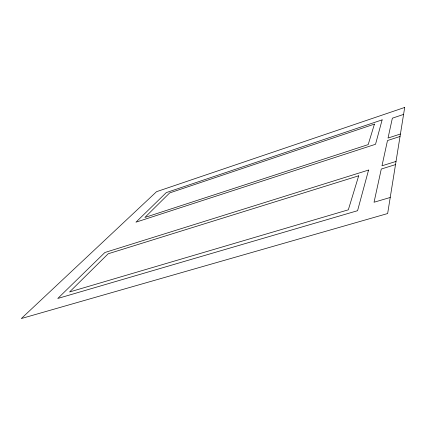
<?xml version="1.0" encoding="UTF-8"?>
<svg xmlns="http://www.w3.org/2000/svg" width="426" height="426" viewBox="0 0 426 426"><rect width="100%" height="100%" fill="white"/><g stroke="black" fill="none" stroke-linecap="round" stroke-linejoin="round"><path stroke-width="0.64" d="M403.582 114.418L392.357 118.188L388.033 138.051L400.429 134.009M400.035 136.469L387.484 140.548L381.984 165.815L396.026 161.422M395.514 164.606L381.281 169.037L374.044 202.243L390.232 197.472M404.7 107.448L387.644 213.543L21.3 318.552L156.55 191.679L404.7 107.448M368.565 170.054L357.568 210.7L57.776 298.466L104.887 252.501L368.565 170.054M382.138 119.871L375.535 144.27L135.963 222.175L166.273 192.6L382.138 119.871M358.687 175.81L348.324 209.821L69.582 291.97L108.172 253.784L358.687 175.81M374.438 124.11L368.197 144.595L144.877 217.457L169.67 192.919L374.438 124.11"/></g></svg>
